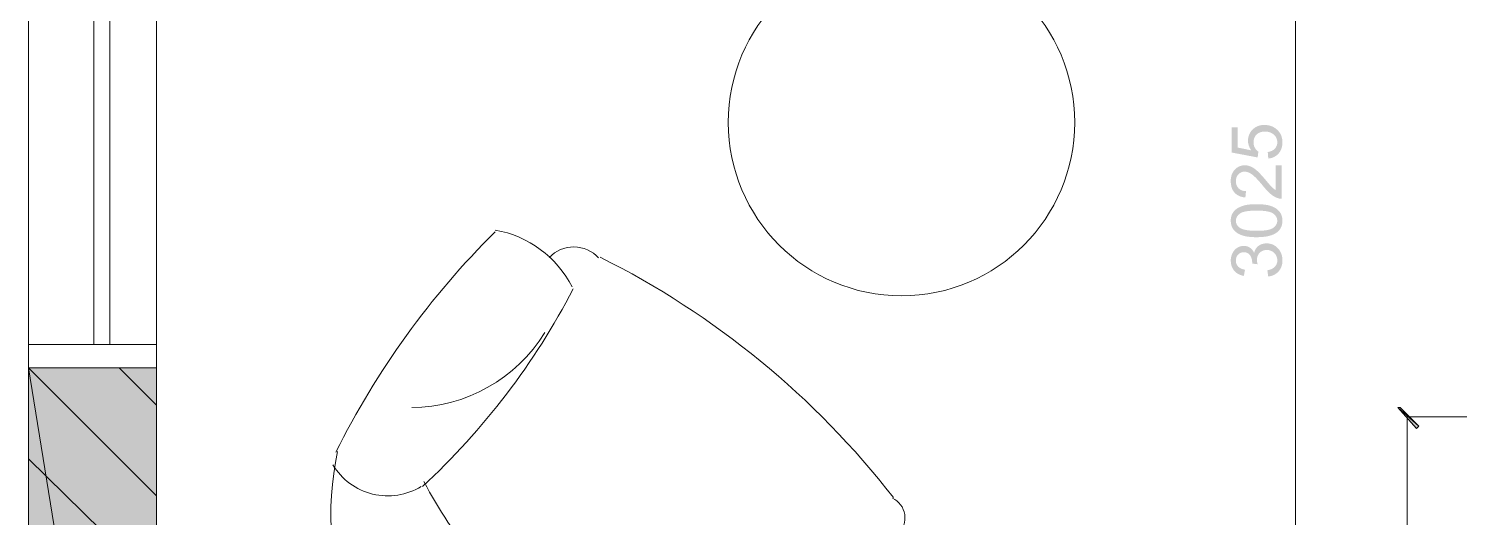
# Model space of a CAD drawing. Header units: inches. Extents: x 23 to 314, y 14 to 225.
# Drawn here: x 51.11 to 82.48, y 101.55 to 112.26 of the extents above; entities that cross this region are included whole.
import ezdxf

# ---------------------------------------------------------------- set-up
doc = ezdxf.new("R2010")
doc.units = ezdxf.units.IN
for name, color, linetype in [('BUYSER', 7, 'Continuous'), ('DIM', 7, 'Continuous'), ('KAHUYQNER', 7, 'Continuous'), ('walls', 7, 'Continuous'), ('windows', 7, 'Continuous')]:
    doc.layers.add(name, color=color, linetype=linetype)

msp = doc.modelspace()

# ---------------------------------------------------------------- hatches: boundary and pattern name
at = {"layer": 'BUYSER', "true_color": 0x939598, "transparency": 33554687}
msp.add_hatch(color=252, dxfattribs=at).paths.add_polyline_path([(53.913, 87.496), (51.11, 87.496), (51.11, 104.825), (53.913, 104.825)], flags=0)
at = {"layer": 'DIM', "true_color": 0x6ec1dd, "transparency": 33554687}
h = msp.add_hatch(color=133, dxfattribs=at)
edge = h.paths.add_edge_path(flags=0)
edge.add_spline(control_points=[(78.291, 109.411), (78.291, 109.411), (78.279, 109.554), (78.279, 109.554), (78.349, 109.565), (78.401, 109.589), (78.436, 109.628), (78.471, 109.667), (78.489, 109.713), (78.489, 109.768), (78.489, 109.833), (78.464, 109.888), (78.415, 109.934), (78.365, 109.979), (78.3, 110.002), (78.218, 110.002), (78.141, 110.002), (78.08, 109.98), (78.034, 109.937), (77.989, 109.893), (77.967, 109.836), (77.967, 109.765), (77.967, 109.721), (77.977, 109.682), (77.996, 109.648), (78.016, 109.613), (78.042, 109.585), (78.074, 109.563), (78.074, 109.563), (78.058, 109.435), (78.058, 109.435), (78.058, 109.435), (77.488, 109.543), (77.488, 109.543), (77.488, 109.543), (77.488, 110.095), (77.488, 110.095), (77.488, 110.095), (77.618, 110.095), (77.618, 110.095), (77.618, 110.095), (77.618, 109.652), (77.618, 109.652), (77.618, 109.652), (77.916, 109.591), (77.916, 109.591), (77.87, 109.659), (77.846, 109.729), (77.846, 109.801), (77.846, 109.898), (77.88, 109.98), (77.947, 110.047), (78.014, 110.113), (78.1, 110.147), (78.206, 110.147), (78.306, 110.147), (78.393, 110.117), (78.466, 110.059), (78.556, 109.987), (78.601, 109.89), (78.601, 109.768), (78.601, 109.667), (78.573, 109.584), (78.516, 109.521), (78.46, 109.457), (78.385, 109.42), (78.291, 109.411)], knot_values=[0, 0, 0, 0, 1, 1, 1, 2, 2, 2, 3, 3, 3, 4, 4, 4, 5, 5, 5, 6, 6, 6, 7, 7, 7, 8, 8, 8, 9, 9, 9, 10, 10, 10, 11, 11, 11, 12, 12, 12, 13, 13, 13, 14, 14, 14, 15, 15, 15, 16, 16, 16, 17, 17, 17, 18, 18, 18, 19, 19, 19, 20, 20, 20, 21, 21, 21, 22, 22, 22, 22], degree=3, periodic=1)
h = msp.add_hatch(color=133, dxfattribs=at)
edge = h.paths.add_edge_path(flags=0)
edge.add_spline(control_points=[(78.451, 109.264), (78.451, 109.264), (78.582, 109.264), (78.582, 109.264), (78.582, 109.264), (78.582, 108.532), (78.582, 108.532), (78.563, 108.532), (78.547, 108.533), (78.533, 108.535), (78.52, 108.537), (78.505, 108.541), (78.487, 108.548), (78.437, 108.566), (78.387, 108.596), (78.338, 108.638), (78.289, 108.679), (78.234, 108.739), (78.172, 108.816), (78.074, 108.935), (77.996, 109.017), (77.938, 109.06), (77.88, 109.102), (77.825, 109.124), (77.773, 109.124), (77.719, 109.124), (77.673, 109.105), (77.636, 109.066), (77.599, 109.027), (77.581, 108.977), (77.581, 108.915), (77.581, 108.85), (77.601, 108.798), (77.64, 108.758), (77.68, 108.718), (77.734, 108.698), (77.803, 108.698), (77.803, 108.698), (77.789, 108.558), (77.789, 108.558), (77.684, 108.567), (77.604, 108.603), (77.55, 108.666), (77.495, 108.728), (77.468, 108.813), (77.468, 108.918), (77.468, 109.023), (77.498, 109.107), (77.557, 109.17), (77.616, 109.233), (77.689, 109.264), (77.776, 109.264), (77.819, 109.264), (77.862, 109.255), (77.905, 109.237), (77.948, 109.219), (77.993, 109.189), (78.042, 109.146), (78.09, 109.104), (78.155, 109.034), (78.238, 108.936), (78.306, 108.853), (78.353, 108.801), (78.377, 108.779), (78.401, 108.757), (78.426, 108.737), (78.451, 108.721), (78.451, 108.721), (78.451, 109.264), (78.451, 109.264)], knot_values=[0, 0, 0, 0, 1, 1, 1, 2, 2, 2, 3, 3, 3, 4, 4, 4, 5, 5, 5, 6, 6, 6, 7, 7, 7, 8, 8, 8, 9, 9, 9, 10, 10, 10, 11, 11, 11, 12, 12, 12, 13, 13, 13, 14, 14, 14, 15, 15, 15, 16, 16, 16, 17, 17, 17, 18, 18, 18, 19, 19, 19, 20, 20, 20, 21, 21, 21, 22, 22, 22, 23, 23, 23, 23], degree=3, periodic=1)
h = msp.add_hatch(color=133, dxfattribs=at)
edge = h.paths.add_edge_path(flags=0)
edge.add_spline(control_points=[(78.035, 107.688), (77.97, 107.688), (77.911, 107.691), (77.858, 107.698), (77.805, 107.704), (77.758, 107.714), (77.719, 107.728), (77.639, 107.755), (77.577, 107.795), (77.533, 107.849), (77.49, 107.902), (77.468, 107.969), (77.468, 108.05), (77.468, 108.109), (77.48, 108.161), (77.504, 108.206), (77.528, 108.251), (77.562, 108.288), (77.607, 108.317), (77.652, 108.346), (77.707, 108.369), (77.772, 108.386), (77.837, 108.403), (77.925, 108.411), (78.035, 108.411), (78.166, 108.411), (78.272, 108.398), (78.35, 108.372), (78.429, 108.345), (78.491, 108.305), (78.535, 108.251), (78.579, 108.197), (78.601, 108.13), (78.601, 108.05), (78.601, 107.943), (78.563, 107.859), (78.486, 107.798), (78.393, 107.724), (78.243, 107.688), (78.035, 107.688)], knot_values=[0, 0, 0, 0, 1, 1, 1, 2, 2, 2, 3, 3, 3, 4, 4, 4, 5, 5, 5, 6, 6, 6, 7, 7, 7, 8, 8, 8, 9, 9, 9, 10, 10, 10, 11, 11, 11, 12, 12, 12, 13, 13, 13, 13], degree=3, periodic=1)
edge = h.paths.add_edge_path(flags=0)
edge.add_spline(control_points=[(78.035, 107.828), (78.216, 107.828), (78.337, 107.849), (78.398, 107.891), (78.458, 107.934), (78.489, 107.986), (78.489, 108.05), (78.489, 108.111), (78.458, 108.163), (78.398, 108.207), (78.337, 108.25), (78.216, 108.271), (78.035, 108.271), (77.852, 108.271), (77.731, 108.25), (77.671, 108.207), (77.611, 108.165), (77.581, 108.112), (77.581, 108.048), (77.581, 107.986), (77.607, 107.936), (77.66, 107.898), (77.728, 107.851), (77.853, 107.828), (78.035, 107.828)], knot_values=[0, 0, 0, 0, 1, 1, 1, 2, 2, 2, 3, 3, 3, 4, 4, 4, 5, 5, 5, 6, 6, 6, 7, 7, 7, 8, 8, 8, 8], degree=3, periodic=1)
h = msp.add_hatch(color=133, dxfattribs=at)
edge = h.paths.add_edge_path(flags=0)
edge.add_spline(control_points=[(78.289, 106.827), (78.289, 106.827), (78.271, 106.963), (78.271, 106.963), (78.348, 106.978), (78.403, 107.005), (78.437, 107.043), (78.472, 107.081), (78.489, 107.127), (78.489, 107.18), (78.489, 107.244), (78.467, 107.298), (78.422, 107.342), (78.378, 107.387), (78.323, 107.409), (78.257, 107.409), (78.195, 107.409), (78.144, 107.388), (78.103, 107.348), (78.062, 107.307), (78.042, 107.255), (78.042, 107.192), (78.042, 107.164), (78.047, 107.132), (78.057, 107.096), (78.057, 107.096), (77.939, 107.111), (77.939, 107.111), (77.939, 107.111), (77.939, 107.133), (77.939, 107.133), (77.939, 107.19), (77.924, 107.242), (77.893, 107.289), (77.863, 107.336), (77.816, 107.359), (77.753, 107.359), (77.704, 107.359), (77.663, 107.342), (77.63, 107.308), (77.597, 107.274), (77.58, 107.231), (77.58, 107.177), (77.58, 107.125), (77.597, 107.081), (77.63, 107.046), (77.663, 107.01), (77.713, 106.987), (77.78, 106.977), (77.78, 106.977), (77.756, 106.841), (77.756, 106.841), (77.665, 106.857), (77.595, 106.895), (77.544, 106.954), (77.493, 107.014), (77.468, 107.087), (77.468, 107.174), (77.468, 107.235), (77.481, 107.291), (77.507, 107.341), (77.533, 107.392), (77.568, 107.431), (77.613, 107.458), (77.658, 107.485), (77.706, 107.499), (77.756, 107.499), (77.803, 107.499), (77.847, 107.486), (77.887, 107.46), (77.926, 107.435), (77.958, 107.396), (77.981, 107.346), (77.996, 107.411), (78.028, 107.462), (78.075, 107.498), (78.122, 107.535), (78.182, 107.553), (78.254, 107.553), (78.351, 107.553), (78.433, 107.518), (78.501, 107.447), (78.568, 107.376), (78.602, 107.287), (78.602, 107.18), (78.602, 107.082), (78.573, 107.001), (78.515, 106.937), (78.457, 106.873), (78.382, 106.836), (78.289, 106.827)], knot_values=[0, 0, 0, 0, 1, 1, 1, 2, 2, 2, 3, 3, 3, 4, 4, 4, 5, 5, 5, 6, 6, 6, 7, 7, 7, 8, 8, 8, 9, 9, 9, 10, 10, 10, 11, 11, 11, 12, 12, 12, 13, 13, 13, 14, 14, 14, 15, 15, 15, 16, 16, 16, 17, 17, 17, 18, 18, 18, 19, 19, 19, 20, 20, 20, 21, 21, 21, 22, 22, 22, 23, 23, 23, 24, 24, 24, 25, 25, 25, 26, 26, 26, 27, 27, 27, 28, 28, 28, 29, 29, 29, 30, 30, 30, 30], degree=3, periodic=1)
msp.add_hatch(color=133, dxfattribs=at).paths.add_polyline_path([(81.13, 103.959), (81.181, 103.959), (81.589, 103.551), (81.538, 103.5)], flags=0)

# ---------------------------------------------------------------- linework, layer by layer
at = {"layer": 'BUYSER', "color": 252, "linetype": 'Continuous', "lineweight": 5, "true_color": 0x939598}
for points in [[(53.913, 87.496), (53.913, 104.825), (51.11, 104.825)], [(53.913, 87.496), (51.11, 87.496), (51.11, 104.825)], [(51.11, 104.825), (53.913, 87.496)]]:
    msp.add_lwpolyline(points, dxfattribs=at)
at = {"layer": 'BUYSER', "color": 251, "linetype": 'Continuous', "lineweight": 5, "true_color": 0x636466}
for points in [[(53.913, 102.022), (51.11, 104.825)], [(53.913, 104.01), (53.098, 104.825)], [(53.913, 100.085), (51.11, 102.837)]]:
    msp.add_lwpolyline(points, dxfattribs=at)
at = {"layer": 'DIM', "color": 133, "linetype": 'Continuous', "lineweight": 5, "true_color": 0x6ec1dd}
for points in [[(55.289, 87.496), (78.888, 87.496), (78.888, 129.443)], [(81.13, 103.959), (81.538, 103.5), (81.589, 103.551)], [(81.13, 103.959), (81.181, 103.959), (81.589, 103.551)], [(81.589, 103.551), (81.13, 103.959)], [(92.547, 103.755), (81.334, 103.755)], [(92.547, 82.96), (81.334, 82.96), (81.334, 103.755)]]:
    msp.add_lwpolyline(points, dxfattribs=at)
at = {"layer": 'KAHUYQNER', "color": 8, "linetype": 'Continuous', "lineweight": 5, "true_color": 0x767676}
for points, knots in [([(74.046, 110.202), (74.046, 112.299), (72.346, 113.999), (70.249, 113.999), (68.152, 113.999), (66.451, 112.299), (66.451, 110.202), (66.451, 108.105), (68.152, 106.405), (70.249, 106.405), (72.346, 106.405), (74.046, 108.105), (74.046, 110.202)], [0, 0, 0, 0, 1, 1, 1, 2, 2, 2, 3, 3, 3, 4, 4, 4, 4]), ([(63.607, 107.236), (63.468, 107.387), (63.273, 107.474), (63.068, 107.475), (62.862, 107.477), (62.666, 107.393), (62.525, 107.244)], [0, 0, 0, 0, 1, 1, 1, 2, 2, 2, 2]), ([(57.882, 102.993), (57.343, 100.436), (58.315, 97.797), (60.384, 96.201), (62.452, 94.606), (65.251, 94.335), (67.587, 95.505)], [0, 0, 0, 0, 1, 1, 1, 2, 2, 2, 2]), ([(57.782, 102.704), (57.974, 102.382), (58.287, 102.151), (58.652, 102.062), (59.016, 101.973), (59.401, 102.033), (59.72, 102.23)], [0, 0, 0, 0, 1, 1, 1, 2, 2, 2, 2]), ([(70.173, 101.185), (70.29, 101.295), (70.344, 101.455), (70.319, 101.613), (70.294, 101.771), (70.193, 101.907), (70.048, 101.975)], [0, 0, 0, 0, 1, 1, 1, 2, 2, 2, 2])]:
    msp.add_open_spline(points, degree=3, knots=knots, dxfattribs=at)
for points in [[(61.342, 107.806), (59.918, 106.401), (58.737, 104.769), (57.846, 102.978)], [(63.027, 106.601), (62.689, 107.255), (62.067, 107.714), (61.343, 107.845)], [(70.07, 101.984), (68.35, 104.199), (66.153, 105.999), (63.643, 107.249)], [(59.747, 102.225), (61.088, 103.47), (62.205, 104.935), (63.052, 106.556)], [(59.51, 103.959), (60.7, 103.964), (61.803, 104.584), (62.426, 105.599)], [(59.778, 102.334), (60.419, 101.117), (61.299, 100.041), (62.365, 99.172)]]:
    msp.add_open_spline(points, degree=3, dxfattribs=at)
at = {"layer": 'walls', "color": 18, "linetype": 'Continuous', "lineweight": 5, "true_color": 0x000000}
for points in [[(51.11, 104.825), (51.11, 84.692), (71.242, 84.692), (71.242, 82.909), (56.717, 68.383), (69.459, 55.59), (71.599, 55.59), (71.599, 50.748), (68.031, 47.129), (73.893, 41.267), (81.283, 48.658), (121.548, 48.658), (121.548, 52.837), (81.283, 52.837), (81.283, 58.393), (70.631, 58.393), (60.641, 68.383), (74.046, 81.736), (74.046, 87.496), (53.913, 87.496), (53.913, 104.825)], [(53.913, 104.825), (51.11, 104.825)]]:
    msp.add_lwpolyline(points, dxfattribs=at)
at = {"layer": 'windows', "color": 18, "linetype": 'Continuous', "lineweight": 5, "true_color": 0x000000}
for points in [[(51.11, 121.492), (51.11, 104.825)], [(53.913, 121.492), (53.913, 104.825)], [(52.537, 112.623), (52.537, 105.335)], [(52.894, 105.335), (52.894, 112.623)], [(53.913, 105.335), (51.11, 105.335)], [(51.11, 104.825), (52.537, 104.825)], [(52.537, 104.825), (52.894, 104.825)], [(52.537, 104.825), (52.894, 104.825)], [(52.894, 104.825), (53.913, 104.825)]]:
    msp.add_lwpolyline(points, dxfattribs=at)

doc.saveas('drawing.dxf')
